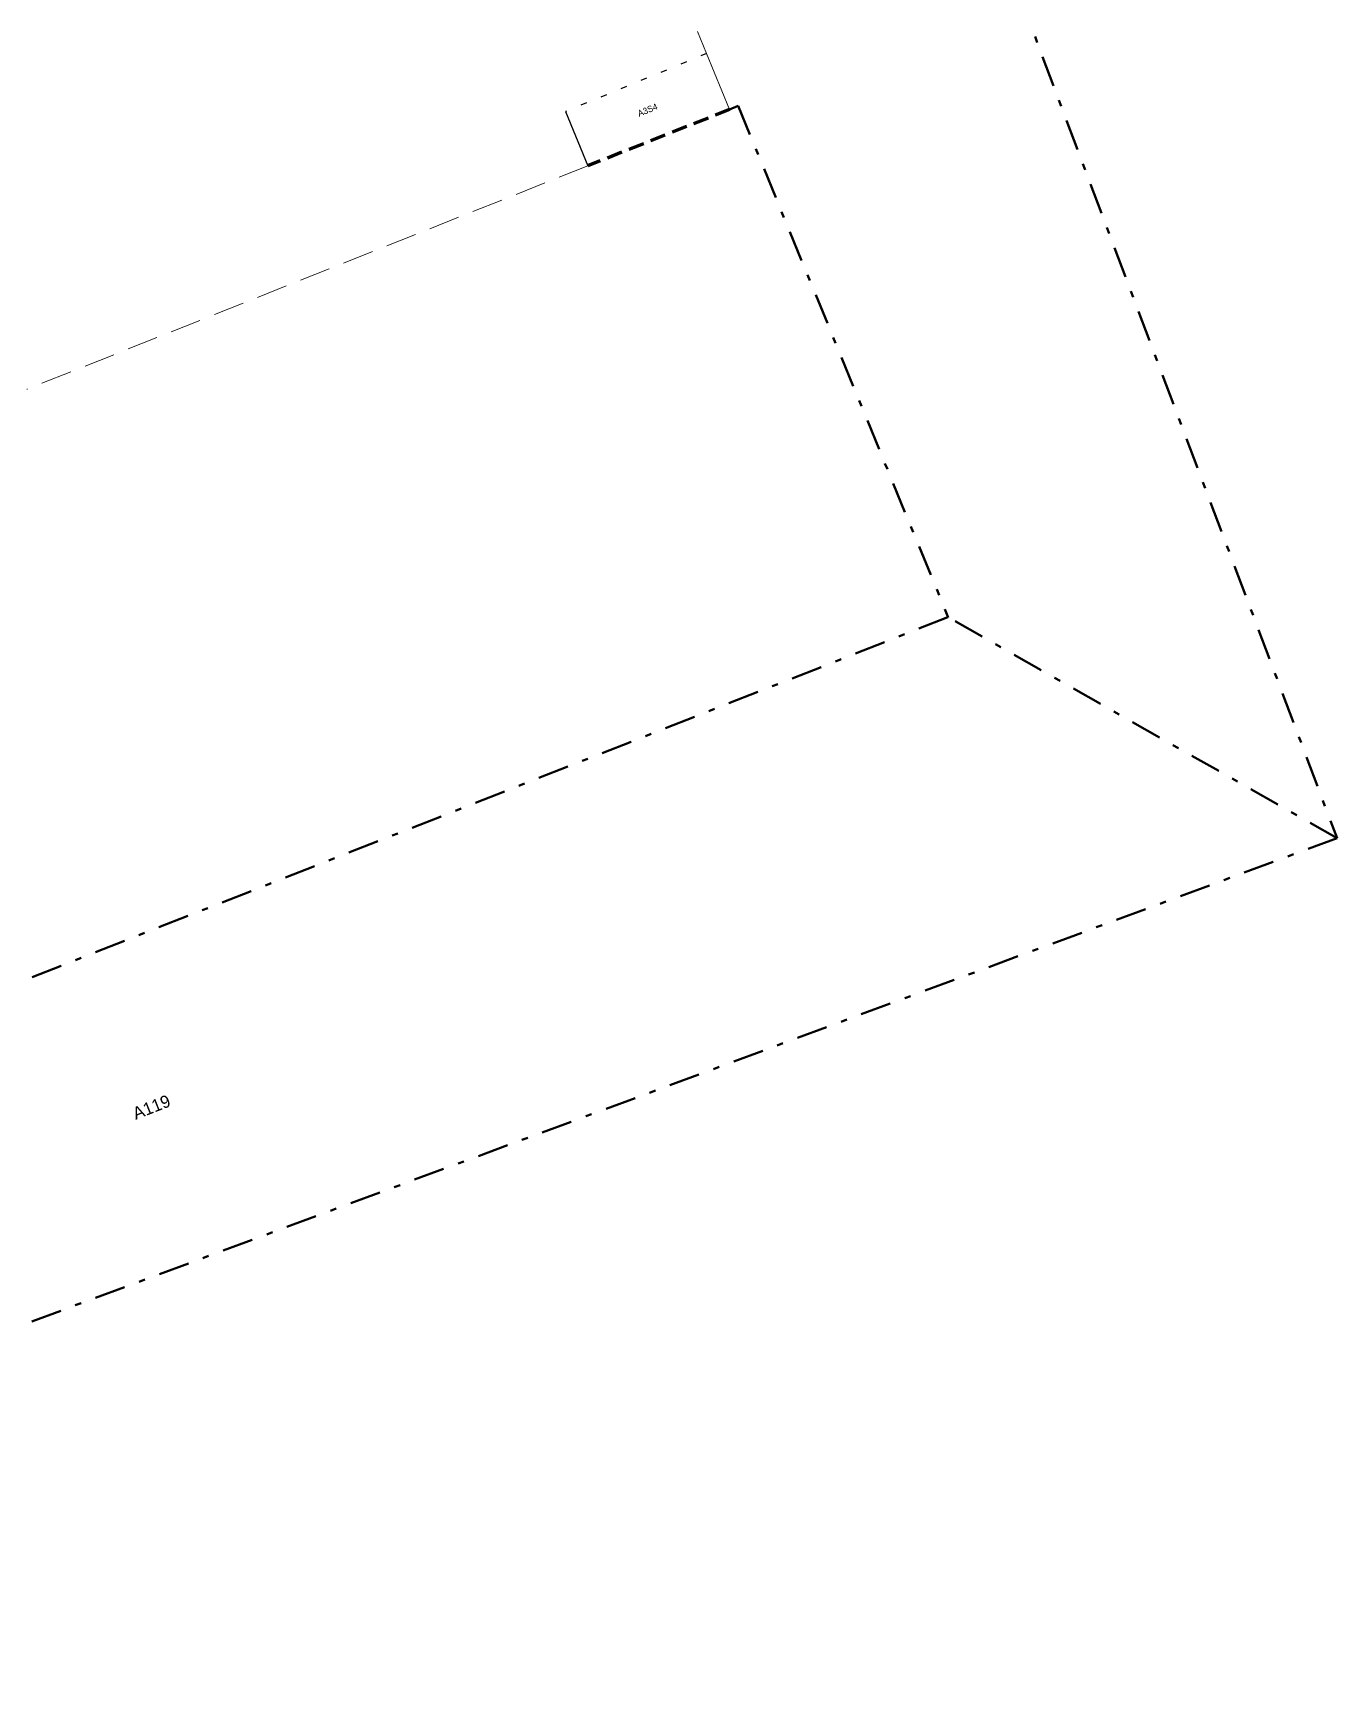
# Model space of a CAD drawing. Header units: millimetres. Extents: x 717.1 to 769.5, y 899.2 to 950.2.
# Drawn here: x 748.44 to 769.52, y 899.23 to 925.88 of the extents above; entities that cross this region are included whole.
import ezdxf
from ezdxf.enums import TextEntityAlignment as Align

# ---------------------------------------------------------------- set-up
doc = ezdxf.new("R2010")
doc.units = ezdxf.units.MM
for name, pattern in [('CENTER', [2, 1.25, -0.25, 0.25, -0.25]), ('DASHDOT', [1, 0.5, -0.25, 0, -0.25]), ('DASHED', [0.75, 0.5, -0.25]), ('DOT', [0.25, 0, -0.25]), ('HIDDEN', [0.375, 0.25, -0.125]), ('PHANTOM', [2.5, 1.25, -0.25, 0.25, -0.25, 0.25, -0.25])]:
    doc.linetypes.add(name, pattern=pattern)
doc.layers.add('3', color=7, linetype='Continuous', lineweight=0)
doc.layers.add('4', color=7, linetype='Continuous', lineweight=0)

msp = doc.modelspace()

# ---------------------------------------------------------------- linework, layer by layer
at = {"layer": '3', "color": 2, "linetype": 'DASHDOT', "lineweight": 50}
for p, q in [((755.452, 950.198), (769.515, 912.857)), ((759.696, 924.642), (759.835, 924.699)), ((759.835, 924.699), (763.23, 916.428)), ((763.223, 916.429), (735.771, 905.635)), ((763.23, 916.428), (763.223, 916.429)), ((769.515, 912.857), (763.23, 916.428)), ((769.515, 912.857), (732.713, 899.225))]:
    msp.add_line(p, q, dxfattribs=at)
at = {"layer": '3', "color": 2, "linetype": 'PHANTOM', "lineweight": 15}
for p, q in [((756.33, 932.843), (759.325, 925.545)), ((759.325, 925.545), (759.696, 924.642))]:
    msp.add_line(p, q, dxfattribs=at)
at = {"layer": '3', "color": 2, "linetype": 'HIDDEN', "lineweight": 70}
msp.add_line((759.696, 924.642), (757.406, 923.731), dxfattribs=at)
at = {"layer": '3', "color": 2, "linetype": 'DASHED', "lineweight": 15}
msp.add_line((757.406, 923.731), (748.339, 920.117), dxfattribs=at)
at = {"layer": '4', "color": 6, "linetype": 'DOT', "lineweight": 30}
msp.add_line((759.325, 925.545), (757.045, 924.61), dxfattribs=at)
at = {"layer": '4', "color": 6, "linetype": 'CENTER', "lineweight": 30}
msp.add_line((757.045, 924.61), (757.406, 923.731), dxfattribs=at)

# ---------------------------------------------------------------- texts
at = {"layer": '3', "color": 2, "linetype": 'DASHDOT', "lineweight": 15}
msp.add_text('A119', height=0.2, rotation=21.4644, dxfattribs=at).set_placement((750.352, 908.508), align=Align.MIDDLE_CENTER)
at = {"layer": '4', "color": 6, "linetype": 'CENTER', "lineweight": 15}
msp.add_text('A3S4', height=0.1028, rotation=22.3136, dxfattribs=at).set_placement((758.37, 924.634), align=Align.MIDDLE_CENTER)

doc.saveas('drawing.dxf')
